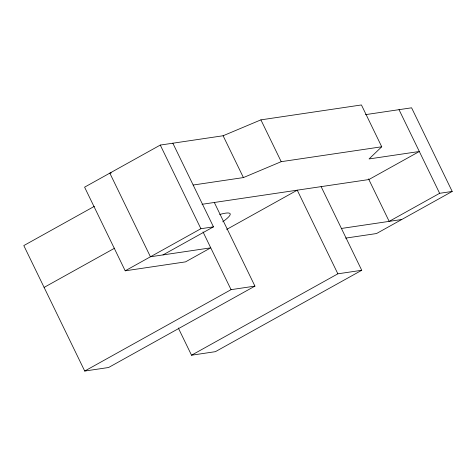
<?xml version="1.0" encoding="UTF-8"?>
<svg xmlns="http://www.w3.org/2000/svg" width="476" height="476" viewBox="0 0 476 476"><rect width="100%" height="100%" fill="white"/><g stroke="black" fill="none" stroke-linecap="round" stroke-linejoin="round"><path stroke-width="0.71" d="M111.295 172.919L109.819 173.139L150.434 256.778L210.749 247.835L185.521 261.871L125.206 270.814L84.591 187.169L160.281 145.073L223.107 135.755L260.902 119.863L361.427 104.952L381.734 146.775L369.067 158.942L419.326 151.493L368.87 179.553L202.014 204.299M94.379 206.328L23.8 245.58L84.722 371.048L108.593 367.508L254.928 286.118L214.313 202.473M44.107 287.403L114.686 248.151M125.206 270.814L200.896 228.718L213.462 226.85L172.847 143.211M163 254.916L213.462 226.85M226.671 229.432L297.244 190.174L337.859 273.819L361.736 270.279L321.122 186.634M84.722 371.048L231.056 289.658L254.928 286.118M365.514 114.639L411.585 107.808L452.2 191.447L439.634 193.31L389.178 221.376L368.543 178.893M452.2 191.447L376.51 233.543L345.618 238.125M178.31 327.994L191.525 355.209L337.859 273.819M361.736 270.279L215.402 351.669L191.525 355.209M193.155 185.033L243.415 177.578L281.209 161.679L381.734 146.775M341.429 228.456L401.738 219.513M399.019 109.67L439.634 193.31M260.902 119.863L281.209 161.679M223.107 135.755L243.415 177.578M203.014 231.907L231.056 289.658M160.281 145.073L200.896 228.718M219.692 214.486A50.028 6.616 -25.9 0 1 222.732 221.81"/></g></svg>
